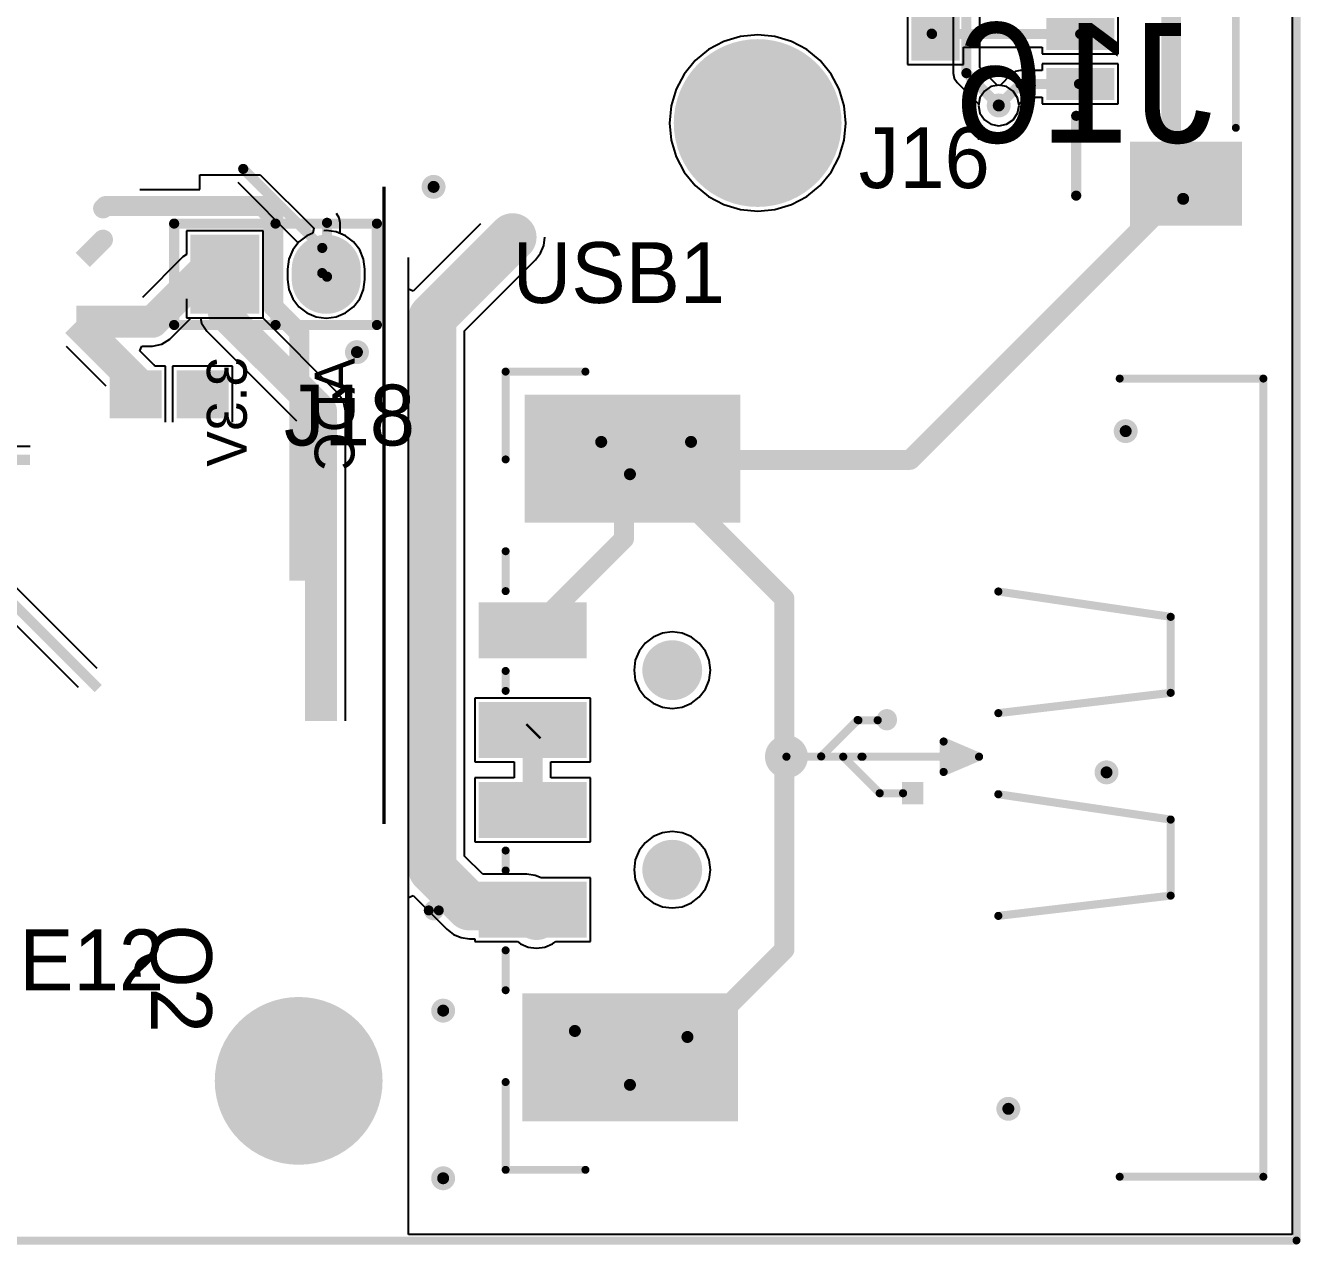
# Model space of a CAD drawing. Extents: x 65.4 to 145.6, y 116.1 to 196.3.
# Drawn here: x 113.69 to 145.63, y 116.09 to 146.63 of the extents above; entities that cross this region are included whole.
import ezdxf

# ---------------------------------------------------------------- set-up
doc = ezdxf.new("R2010")
doc.units = 0
doc.header["$MEASUREMENT"] = 0
doc.layers.get('0').update_dxf_attribs({"linetype": 'CONTINUOUS'})
for name, color, linetype in [('BOTTOMLAYER', 5, 'CONTINUOUS'), ('BOTTOMOVERLAY', 54, 'CONTINUOUS'), ('BOTTOMSOLDER', 6, 'CONTINUOUS'), ('MECHANICAL1', 6, 'CONTINUOUS'), ('MULTILAYER', 9, 'CONTINUOUS'), ('PADHOLELAYER', 156, 'CONTINUOUS'), ('TOPLAYER', 1, 'CONTINUOUS'), ('TOPOVERLAY', 2, 'CONTINUOUS'), ('TOPPASTE', 8, 'CONTINUOUS'), ('TOPSOLDER', 216, 'CONTINUOUS'), ('VIAHOLELAYER', 16, 'CONTINUOUS')]:
    doc.layers.add(name, color=color, linetype=linetype)

# ---------------------------------------------------------------- blocks, each defined once
blk = doc.blocks.new('0603_RES_2')
at = {"layer": 'TOPLAYER'}
for points in [[(-1.184, 0.495), (-2.284, 0.495), (-1.184, -0.505), (-2.284, -0.505)], [(0.492, 0.495), (-0.608, 0.495), (0.492, -0.505), (-0.608, -0.505)]]:
    blk.add_solid(points, dxfattribs=at)
at = {"layer": 'TOPPASTE'}
for points in [[(-1.184, 0.495), (-2.284, 0.495), (-1.184, -0.505), (-2.284, -0.505)], [(0.492, 0.495), (-0.608, 0.495), (0.492, -0.505), (-0.608, -0.505)]]:
    blk.add_solid(points, dxfattribs=at)
at = {"layer": 'TOPSOLDER'}
for points in [[(-1.083, 0.597), (-2.386, 0.597), (-1.083, -0.607), (-2.386, -0.607)], [(0.594, 0.597), (-0.709, 0.597), (0.594, -0.607), (-0.709, -0.607)]]:
    blk.add_solid(points, dxfattribs=at)
blk = doc.blocks.new('USB_SMT_55')
at = {"layer": 'BOTTOMLAYER', "const_width": 0.6}
for points in [[(0.7, -5.3, 1), (1.3, -5.3, 1)], [(0.7, -10.3, 1), (1.3, -10.3, 1)]]:
    blk.add_lwpolyline(points, format="xyb", close=True, dxfattribs=at)
at = {"layer": 'BOTTOMSOLDER', "const_width": 0.702}
for points in [[(0.649, -5.3, 1), (1.351, -5.3, 1)], [(0.649, -10.3, 1), (1.351, -10.3, 1)]]:
    blk.add_lwpolyline(points, format="xyb", close=True, dxfattribs=at)
at = {"layer": 'MULTILAYER', "const_width": 0.6}
for points in [[(0.7, -5.3, 1), (1.3, -5.3, 1)], [(0.7, -10.3, 1), (1.3, -10.3, 1)]]:
    blk.add_lwpolyline(points, format="xyb", close=True, dxfattribs=at)
at = {"layer": 'PADHOLELAYER', "const_width": 0.75}
for points in [[(0.625, -5.3, 1), (1.375, -5.3, 1)], [(0.625, -10.3, 1), (1.375, -10.3, 1)]]:
    blk.add_lwpolyline(points, format="xyb", close=True, dxfattribs=at)
at = {"layer": 'TOPLAYER', "const_width": 0.6}
for points in [[(0.7, -5.3, 1), (1.3, -5.3, 1)], [(0.7, -10.3, 1), (1.3, -10.3, 1)]]:
    blk.add_lwpolyline(points, format="xyb", close=True, dxfattribs=at)
at = {"layer": 'TOPLAYER'}
for points in [[(2.6, -1.5), (2.6, 1.5), (-2.6, -1.5), (-2.6, 1.5)], [(-1.25, -4.9), (-1.25, -3.7), (-3.75, -4.9), (-3.75, -3.7)], [(-1.25, -7.4), (-1.25, -6.2), (-3.75, -7.4), (-3.75, -6.2)], [(-1.25, -9.4), (-1.25, -8.2), (-3.75, -9.4), (-3.75, -8.2)], [(-1.25, -11.9), (-1.25, -10.7), (-3.75, -11.9), (-3.75, -10.7)], [(2.547, -16.5), (2.547, -13.5), (-2.653, -16.5), (-2.653, -13.5)]]:
    blk.add_solid(points, dxfattribs=at)
at = {"layer": 'TOPOVERLAY'}
for points, const_width in [([(-3.175, -0.019), (-3.175, 2.181)], 0.2), ([(-3.175, 2.181), (-1.175, 2.181)], 0.2), ([(12.21, 2.007), (15.81, 2.007)], 0.2), ([(15.81, -17.993), (15.81, 2.007)], 0.2), ([(-3.175, -3.319), (-3.175, -2.319)], 0.2), ([(9.169, -3.328), (13.487, -3.963)], 0.203), ([(13.487, -5.868), (13.487, -3.963)], 0.203), ([(-3.175, -5.819), (-3.175, -5.319)], 0.2), ([(9.169, -6.376), (13.487, -5.868)], 0.203), ([(6.375, -6.554), (6.375, -6.529)], 0.508), ([(4.731, -7.461), (5.646, -6.547)], 0.203), ([(5.664, -6.554), (6.147, -6.554)], 0.203), ([(7.798, -7.087), (8.687, -7.468)], 0.203), ([(7.798, -7.849), (7.798, -7.087)], 0.203), ([(7.925, -7.468), (8.306, -7.468)], 0.508), ([(3.861, -7.468), (8.687, -7.468)], 0.203), ([(5.283, -7.468), (6.198, -8.383)], 0.203), ([(5.74, -7.468), (5.766, -7.468)], 0.203), ([(7.798, -7.849), (8.687, -7.468)], 0.203), ([(6.198, -8.383), (6.782, -8.383)], 0.203), ([(9.169, -8.408), (13.487, -9.043)], 0.203), ([(13.487, -10.948), (13.487, -9.043)], 0.203), ([(-3.175, -10.319), (-3.175, -9.819)], 0.2), ([(9.169, -11.456), (13.487, -10.948)], 0.203), ([(-3.175, -13.319), (-3.175, -12.319)], 0.2), ([(-3.175, -17.819), (-3.175, -15.619)], 0.2), ([(-3.175, -17.819), (-1.175, -17.819)], 0.2), ([(12.21, -17.993), (15.81, -17.993)], 0.2)]:
    blk.add_lwpolyline(points, dxfattribs=dict(at, const_width=const_width))
for points, const_width in [([(-3.225, 2.181, 1), (-3.125, 2.181, 1)], 0.1), ([(-3.225, 2.181, 1), (-3.125, 2.181, 1)], 0.1), ([(-1.225, 2.181, 1), (-1.125, 2.181, 1)], 0.1), ([(12.16, 2.007, 1), (12.26, 2.007, 1)], 0.1), ([(15.76, 2.007, 1), (15.86, 2.007, 1)], 0.1), ([(15.76, 2.007, 1), (15.86, 2.007, 1)], 0.1), ([(-3.225, -0.019, 1), (-3.125, -0.019, 1)], 0.1), ([(-3.225, -2.319, 1), (-3.125, -2.319, 1)], 0.1), ([(-3.225, -3.319, 1), (-3.125, -3.319, 1)], 0.1), ([(9.119, -3.328, 1), (9.22, -3.328, 1)], 0.102), ([(13.437, -3.963, 1), (13.538, -3.963, 1)], 0.102), ([(13.437, -3.963, 1), (13.538, -3.963, 1)], 0.102), ([(-3.225, -5.319, 1), (-3.125, -5.319, 1)], 0.1), ([(-3.225, -5.819, 1), (-3.125, -5.819, 1)], 0.1), ([(13.437, -5.868, 1), (13.538, -5.868, 1)], 0.102), ([(13.437, -5.868, 1), (13.538, -5.868, 1)], 0.102), ([(6.248, -6.529, 1), (6.502, -6.529, 1)], 0.254), ([(6.248, -6.554, 1), (6.502, -6.554, 1)], 0.254), ([(9.119, -6.376, 1), (9.22, -6.376, 1)], 0.102), ([(5.595, -6.547, 1), (5.696, -6.547, 1)], 0.102), ([(5.613, -6.554, 1), (5.715, -6.554, 1)], 0.102), ([(6.096, -6.554, 1), (6.198, -6.554, 1)], 0.102), ([(4.145, -7.468, 1), (3.577, -7.468, 1)], 0.508), ([(7.747, -7.087, 1), (7.849, -7.087, 1)], 0.102), ([(7.747, -7.087, 1), (7.849, -7.087, 1)], 0.102), ([(3.45, -7.468, 1), (3.704, -7.468, 1)], 0.254), ([(4.018, -7.468, 1), (4.272, -7.468, 1)], 0.254), ([(7.798, -7.468, 1), (8.052, -7.468, 1)], 0.254), ([(8.179, -7.468, 1), (8.433, -7.468, 1)], 0.254), ([(3.81, -7.468, 1), (3.912, -7.468, 1)], 0.102), ([(4.68, -7.461, 1), (4.782, -7.461, 1)], 0.102), ([(5.232, -7.468, 1), (5.334, -7.468, 1)], 0.102), ([(5.69, -7.468, 1), (5.791, -7.468, 1)], 0.102), ([(5.715, -7.468, 1), (5.817, -7.468, 1)], 0.102), ([(8.636, -7.468, 1), (8.738, -7.468, 1)], 0.102), ([(8.636, -7.468, 1), (8.738, -7.468, 1)], 0.102), ([(8.636, -7.468, 1), (8.738, -7.468, 1)], 0.102), ([(7.747, -7.849, 1), (7.849, -7.849, 1)], 0.102), ([(7.747, -7.849, 1), (7.849, -7.849, 1)], 0.102), ([(6.147, -8.383, 1), (6.248, -8.383, 1)], 0.102), ([(6.147, -8.383, 1), (6.248, -8.383, 1)], 0.102), ([(6.731, -8.383, 1), (6.833, -8.383, 1)], 0.102), ([(9.119, -8.408, 1), (9.22, -8.408, 1)], 0.102), ([(13.437, -9.043, 1), (13.538, -9.043, 1)], 0.102), ([(13.437, -9.043, 1), (13.538, -9.043, 1)], 0.102), ([(-3.225, -9.819, 1), (-3.125, -9.819, 1)], 0.1), ([(-3.225, -10.319, 1), (-3.125, -10.319, 1)], 0.1), ([(13.437, -10.948, 1), (13.538, -10.948, 1)], 0.102), ([(13.437, -10.948, 1), (13.538, -10.948, 1)], 0.102), ([(-4.85, -11.319, 1), (-5.1, -11.319, 1)], 0.25), ([(-5.163, -11.319, 1), (-5.038, -11.319, 1)], 0.125), ([(-4.912, -11.319, 1), (-4.788, -11.319, 1)], 0.125), ([(9.119, -11.456, 1), (9.22, -11.456, 1)], 0.102), ([(-3.225, -12.319, 1), (-3.125, -12.319, 1)], 0.1), ([(-3.225, -13.319, 1), (-3.125, -13.319, 1)], 0.1), ([(-3.225, -15.619, 1), (-3.125, -15.619, 1)], 0.1), ([(-3.225, -17.819, 1), (-3.125, -17.819, 1)], 0.1), ([(-3.225, -17.819, 1), (-3.125, -17.819, 1)], 0.1), ([(-1.225, -17.819, 1), (-1.125, -17.819, 1)], 0.1), ([(12.16, -17.993, 1), (12.26, -17.993, 1)], 0.1), ([(15.76, -17.993, 1), (15.86, -17.993, 1)], 0.1), ([(15.76, -17.993, 1), (15.86, -17.993, 1)], 0.1)]:
    blk.add_lwpolyline(points, format="xyb", close=True, dxfattribs=dict(at, const_width=const_width))
blk.add_solid([(7.29, -8.662), (7.29, -8.103), (6.756, -8.662), (6.756, -8.103)], dxfattribs=at)
at = {"layer": 'TOPPASTE'}
for points in [[(2.6, -1.5), (2.6, 1.5), (-2.6, -1.5), (-2.6, 1.5)], [(-1.25, -4.9), (-1.25, -3.7), (-3.75, -4.9), (-3.75, -3.7)], [(-1.25, -7.4), (-1.25, -6.2), (-3.75, -7.4), (-3.75, -6.2)], [(-1.25, -9.4), (-1.25, -8.2), (-3.75, -9.4), (-3.75, -8.2)], [(-1.25, -11.9), (-1.25, -10.7), (-3.75, -11.9), (-3.75, -10.7)], [(2.547, -16.5), (2.547, -13.5), (-2.653, -16.5), (-2.653, -13.5)]]:
    blk.add_solid(points, dxfattribs=at)
at = {"layer": 'TOPSOLDER', "const_width": 0.702}
for points in [[(0.649, -5.3, 1), (1.351, -5.3, 1)], [(0.649, -10.3, 1), (1.351, -10.3, 1)]]:
    blk.add_lwpolyline(points, format="xyb", close=True, dxfattribs=at)
at = {"layer": 'TOPSOLDER'}
for points in [[(2.702, -1.602), (2.702, 1.602), (-2.702, -1.602), (-2.702, 1.602)], [(-1.148, -5.002), (-1.148, -3.598), (-3.852, -5.002), (-3.852, -3.598)], [(-1.148, -7.502), (-1.148, -6.098), (-3.852, -7.502), (-3.852, -6.098)], [(-1.148, -9.502), (-1.148, -8.098), (-3.852, -9.502), (-3.852, -8.098)], [(-1.148, -12.002), (-1.148, -10.598), (-3.852, -12.002), (-3.852, -10.598)], [(2.649, -16.602), (2.649, -13.398), (-2.755, -16.602), (-2.755, -13.398)]]:
    blk.add_solid(points, dxfattribs=at)
blk = doc.blocks.new('SMT2PIN_69')
at = {"layer": 'TOPLAYER'}
for points in [[(-0.32, -0.83), (0.28, -0.83), (-0.32, 0.67), (0.28, 0.67)], [(0.93, -0.83), (1.53, -0.83), (0.93, 0.67), (1.53, 0.67)], [(-3.47, -4.03), (-1.57, -4.03), (-3.47, -1.43), (-1.57, -1.43)], [(2.78, -4.03), (4.68, -4.03), (2.78, -1.43), (4.68, -1.43)]]:
    blk.add_solid(points, dxfattribs=at)
at = {"layer": 'TOPOVERLAY'}
for points, const_width in [([(-2.82, 0.02), (-0.82, 0.02)], 0.254), ([(2.08, 0.02), (4.48, 0.02)], 0.254), ([(-1.12, -3.98), (2.28, -3.98)], 0.2)]:
    blk.add_lwpolyline(points, dxfattribs=dict(at, const_width=const_width))
for points, const_width in [([(-2.883, 0.02, 1), (-2.756, 0.02, 1)], 0.127), ([(-0.883, 0.02, 1), (-0.756, 0.02, 1)], 0.127), ([(2.016, 0.02, 1), (2.143, 0.02, 1)], 0.127), ([(4.416, 0.02, 1), (4.543, 0.02, 1)], 0.127), ([(-1.17, -3.98, 1), (-1.07, -3.98, 1)], 0.1), ([(2.23, -3.98, 1), (2.33, -3.98, 1)], 0.1)]:
    blk.add_lwpolyline(points, format="xyb", close=True, dxfattribs=dict(at, const_width=const_width))
at = {"layer": 'TOPPASTE'}
for points in [[(-0.32, -0.83), (0.28, -0.83), (-0.32, 0.67), (0.28, 0.67)], [(0.93, -0.83), (1.53, -0.83), (0.93, 0.67), (1.53, 0.67)], [(-3.47, -4.03), (-1.57, -4.03), (-3.47, -1.43), (-1.57, -1.43)], [(2.78, -4.03), (4.68, -4.03), (2.78, -1.43), (4.68, -1.43)]]:
    blk.add_solid(points, dxfattribs=at)
at = {"layer": 'TOPSOLDER'}
for points in [[(-0.422, -0.932), (0.382, -0.932), (-0.422, 0.772), (0.382, 0.772)], [(0.828, -0.932), (1.632, -0.932), (0.828, 0.772), (1.632, 0.772)], [(-3.572, -4.132), (-1.468, -4.132), (-3.572, -1.328), (-1.468, -1.328)], [(2.678, -4.132), (4.782, -4.132), (2.678, -1.328), (4.782, -1.328)]]:
    blk.add_solid(points, dxfattribs=at)
blk = doc.blocks.new('0603_RES_104')
at = {"layer": 'TOPLAYER'}
for points in [[(-1.184, 0.495), (-2.284, 0.495), (-1.184, -0.505), (-2.284, -0.505)], [(0.492, 0.495), (-0.608, 0.495), (0.492, -0.505), (-0.608, -0.505)]]:
    blk.add_solid(points, dxfattribs=at)
at = {"layer": 'TOPPASTE'}
for points in [[(-1.184, 0.495), (-2.284, 0.495), (-1.184, -0.505), (-2.284, -0.505)], [(0.492, 0.495), (-0.608, 0.495), (0.492, -0.505), (-0.608, -0.505)]]:
    blk.add_solid(points, dxfattribs=at)
at = {"layer": 'TOPSOLDER'}
for points in [[(-1.083, 0.597), (-2.386, 0.597), (-1.083, -0.607), (-2.386, -0.607)], [(0.594, 0.597), (-0.709, 0.597), (0.594, -0.607), (-0.709, -0.607)]]:
    blk.add_solid(points, dxfattribs=at)
blk = doc.blocks.new('___2_115')
at = {"layer": 'BOTTOMLAYER', "const_width": 1.524}
blk.add_lwpolyline([(1.27, 0.127), (1.27, -0.127)], dxfattribs=at)
at = {"layer": 'BOTTOMLAYER', "const_width": 0.762}
for points in [[(0.889, 0.127, 1), (1.651, 0.127, 1)], [(0.889, -0.127, 1), (1.651, -0.127, 1)]]:
    blk.add_lwpolyline(points, format="xyb", close=True, dxfattribs=at)
at = {"layer": 'BOTTOMLAYER'}
blk.add_solid([(-2.032, -0.889), (-0.508, -0.889), (-2.032, 0.889), (-0.508, 0.889)], dxfattribs=at)
at = {"layer": 'BOTTOMSOLDER', "const_width": 1.7272}
blk.add_lwpolyline([(1.27, 0.127), (1.27, -0.127)], dxfattribs=at)
at = {"layer": 'BOTTOMSOLDER', "const_width": 0.8636}
for points in [[(0.8382, 0.127, 1), (1.7018, 0.127, 1)], [(0.8382, -0.127, 1), (1.7018, -0.127, 1)]]:
    blk.add_lwpolyline(points, format="xyb", close=True, dxfattribs=at)
at = {"layer": 'BOTTOMSOLDER'}
blk.add_solid([(-2.1336, -0.9906), (-0.4064, -0.9906), (-2.1336, 0.9906), (-0.4064, 0.9906)], dxfattribs=at)
at = {"layer": 'MULTILAYER', "const_width": 1.524}
blk.add_lwpolyline([(1.27, 0.127), (1.27, -0.127)], dxfattribs=at)
at = {"layer": 'MULTILAYER', "const_width": 0.762}
for points in [[(0.889, 0.127, 1), (1.651, 0.127, 1)], [(0.889, -0.127, 1), (1.651, -0.127, 1)]]:
    blk.add_lwpolyline(points, format="xyb", close=True, dxfattribs=at)
at = {"layer": 'MULTILAYER'}
blk.add_solid([(-2.032, -0.889), (-0.508, -0.889), (-2.032, 0.889), (-0.508, 0.889)], dxfattribs=at)
at = {"layer": 'PADHOLELAYER', "const_width": 0.4064}
for points in [[(-1.4732, 0, 1), (-1.0668, 0, 1)], [(1.0668, 0, 1), (1.4732, 0, 1)]]:
    blk.add_lwpolyline(points, format="xyb", close=True, dxfattribs=at)
at = {"layer": 'TOPLAYER', "const_width": 1.524}
blk.add_lwpolyline([(1.27, 0.127), (1.27, -0.127)], dxfattribs=at)
at = {"layer": 'TOPLAYER', "const_width": 0.762}
for points in [[(0.889, 0.127, 1), (1.651, 0.127, 1)], [(0.889, -0.127, 1), (1.651, -0.127, 1)]]:
    blk.add_lwpolyline(points, format="xyb", close=True, dxfattribs=at)
at = {"layer": 'TOPLAYER'}
blk.add_solid([(-2.032, -0.889), (-0.508, -0.889), (-2.032, 0.889), (-0.508, 0.889)], dxfattribs=at)
at = {"layer": 'TOPOVERLAY', "const_width": 0.254}
for points in [[(-2.54, -1.27), (-2.54, 1.27)], [(-2.54, 1.27), (2.54, 1.27)], [(0, -1.27), (0, 1.27)], [(2.54, -1.27), (2.54, 1.27)], [(-2.54, -1.27), (2.54, -1.27)]]:
    blk.add_lwpolyline(points, dxfattribs=at)
at = {"layer": 'TOPOVERLAY', "const_width": 0.127}
for points in [[(-2.6035, 1.27, 1), (-2.4765, 1.27, 1)], [(-2.6035, 1.27, 1), (-2.4765, 1.27, 1)], [(-0.0635, 1.27, 1), (0.0635, 1.27, 1)], [(2.4765, 1.27, 1), (2.6035, 1.27, 1)], [(2.4765, 1.27, 1), (2.6035, 1.27, 1)], [(-2.6035, -1.27, 1), (-2.4765, -1.27, 1)], [(-2.6035, -1.27, 1), (-2.4765, -1.27, 1)], [(-0.0635, -1.27, 1), (0.0635, -1.27, 1)], [(2.4765, -1.27, 1), (2.6035, -1.27, 1)], [(2.4765, -1.27, 1), (2.6035, -1.27, 1)]]:
    blk.add_lwpolyline(points, format="xyb", close=True, dxfattribs=at)
at = {"layer": 'TOPSOLDER', "const_width": 1.7272}
blk.add_lwpolyline([(1.27, 0.127), (1.27, -0.127)], dxfattribs=at)
at = {"layer": 'TOPSOLDER', "const_width": 0.8636}
for points in [[(0.8382, 0.127, 1), (1.7018, 0.127, 1)], [(0.8382, -0.127, 1), (1.7018, -0.127, 1)]]:
    blk.add_lwpolyline(points, format="xyb", close=True, dxfattribs=at)
at = {"layer": 'TOPSOLDER'}
blk.add_solid([(-2.1336, -0.9906), (-0.4064, -0.9906), (-2.1336, 0.9906), (-0.4064, 0.9906)], dxfattribs=at)

msp = doc.modelspace()

# ---------------------------------------------------------------- linework, layer by layer
at = {"layer": 'BOTTOMLAYER'}
for p, q in [((145.422, 196.076), (145.422, 116.666)), ((136.929, 153.188), (136.929, 145.436)), ((137.595, 145.574), (137.595, 153.326)), ((131.601, 146.354), (131.186, 146.228)), ((132.032, 146.397), (131.601, 146.354)), ((132.463, 146.354), (132.032, 146.397)), ((132.878, 146.228), (132.463, 146.354)), ((130.804, 146.024), (130.469, 145.749)), ((131.186, 146.228), (130.804, 146.024)), ((133.26, 146.024), (132.878, 146.228)), ((133.595, 145.749), (133.26, 146.024)), ((130.469, 145.749), (130.194, 145.414)), ((133.87, 145.414), (133.595, 145.749)), ((130.194, 145.414), (129.99, 145.032)), ((134.074, 145.032), (133.87, 145.414)), ((136.929, 145.436), (136.954, 145.308)), ((138.04, 145.129), (137.595, 145.574)), ((129.99, 145.032), (129.864, 144.617)), ((134.2, 144.617), (134.074, 145.032)), ((136.954, 145.308), (137.026, 145.2)), ((137.026, 145.2), (137.026, 145.2)), ((137.026, 145.2), (137.026, 145.2)), ((137.026, 145.2), (137.569, 144.658)), ((138.072, 145.136), (138.04, 145.129)), ((138.267, 145.097), (138.072, 145.136)), ((138.432, 144.986), (138.267, 145.097)), ((138.543, 144.821), (138.432, 144.986)), ((138.582, 144.626), (138.543, 144.821)), ((129.864, 144.617), (129.821, 144.186)), ((134.243, 144.186), (134.2, 144.617)), ((137.569, 144.658), (137.562, 144.626)), ((137.562, 144.626), (137.601, 144.431)), ((137.601, 144.431), (137.712, 144.266)), ((138.432, 144.266), (138.543, 144.431)), ((138.543, 144.431), (138.582, 144.626)), ((129.821, 144.186), (129.864, 143.755)), ((134.2, 143.755), (134.243, 144.186)), ((137.712, 144.266), (137.877, 144.155)), ((137.877, 144.155), (138.072, 144.116)), ((138.072, 144.116), (138.267, 144.155)), ((138.267, 144.155), (138.432, 144.266)), ((129.864, 143.755), (129.99, 143.34)), ((134.074, 143.34), (134.2, 143.755)), ((129.99, 143.34), (130.194, 142.958)), ((133.87, 142.958), (134.074, 143.34)), ((130.194, 142.958), (130.469, 142.623)), ((133.595, 142.623), (133.87, 142.958)), ((119.004, 142.703), (120.519, 141.187)), ((122.682, 142.586), (122.682, 139.556)), ((130.469, 142.623), (130.804, 142.348)), ((133.26, 142.348), (133.595, 142.623)), ((130.804, 142.348), (131.186, 142.144)), ((132.878, 142.144), (133.26, 142.348)), ((131.186, 142.144), (131.601, 142.018)), ((131.601, 142.018), (132.032, 141.975)), ((132.032, 141.975), (132.463, 142.018)), ((132.463, 142.018), (132.878, 142.144)), ((119.644, 141.485), (117.72, 141.485)), ((117.72, 141.485), (117.72, 141.008)), ((119.644, 139.307), (119.644, 141.485)), ((121.222, 141.493), (121.164, 141.486)), ((121.473, 141.46), (121.222, 141.493)), ((121.707, 141.363), (121.473, 141.46)), ((121.908, 141.209), (121.707, 141.363)), ((122.062, 141.008), (121.908, 141.209)), ((120.382, 141.008), (120.285, 140.774)), ((120.519, 141.187), (120.382, 141.008)), ((122.159, 140.774), (122.062, 141.008)), ((120.285, 140.774), (120.252, 140.523)), ((122.192, 140.523), (122.159, 140.774)), ((123.282, 116.336), (123.282, 140.816)), ((120.252, 140.523), (120.252, 140.269)), ((120.252, 140.269), (120.285, 140.018)), ((122.159, 140.018), (122.192, 140.269)), ((122.192, 140.269), (122.192, 140.523)), ((120.285, 140.018), (120.382, 139.784)), ((122.062, 139.784), (122.159, 140.018)), ((117.72, 139.784), (117.72, 139.307)), ((120.382, 139.784), (120.536, 139.583)), ((121.908, 139.583), (122.062, 139.784)), ((117.72, 139.307), (118.07, 139.307)), ((118.07, 139.307), (118.097, 139.172)), ((119.639, 139.294), (119.644, 139.307)), ((121.525, 137.409), (119.639, 139.294)), ((119.644, 139.307), (119.644, 139.307)), ((119.644, 139.307), (119.644, 139.307)), ((120.536, 139.583), (120.737, 139.429)), ((120.737, 139.429), (120.971, 139.332)), ((120.971, 139.332), (121.222, 139.299)), ((121.222, 139.299), (121.473, 139.332)), ((121.473, 139.332), (121.707, 139.429)), ((121.707, 139.429), (121.908, 139.583)), ((122.682, 139.556), (122.682, 126.626)), ((118.097, 139.172), (118.229, 138.973)), ((118.229, 138.973), (120.48, 136.723)), ((121.657, 137.21), (121.525, 137.409)), ((121.704, 136.976), (121.657, 137.21)), ((121.704, 129.206), (121.704, 136.976)), ((113.802, 136.079), (100.512, 136.079)), ((115.48, 130.519), (111.338, 134.662)), ((110.964, 134.093), (115.009, 130.048)), ((129.413, 131.306), (129.214, 131.154)), ((129.644, 131.402), (129.413, 131.306)), ((129.892, 131.434), (129.644, 131.402)), ((130.14, 131.402), (129.892, 131.434)), ((130.371, 131.306), (130.14, 131.402)), ((130.57, 131.154), (130.371, 131.306)), ((129.214, 131.154), (129.062, 130.955)), ((130.722, 130.955), (130.57, 131.154)), ((128.966, 130.724), (128.934, 130.476)), ((129.062, 130.955), (128.966, 130.724)), ((130.818, 130.724), (130.722, 130.955)), ((130.85, 130.476), (130.818, 130.724)), ((128.934, 130.476), (128.966, 130.228)), ((130.818, 130.228), (130.85, 130.476)), ((128.966, 130.228), (129.062, 129.997)), ((130.722, 129.997), (130.818, 130.228)), ((129.062, 129.997), (129.214, 129.798)), ((129.214, 129.798), (129.413, 129.646)), ((130.371, 129.646), (130.57, 129.798)), ((130.57, 129.798), (130.722, 129.997)), ((129.413, 129.646), (129.644, 129.55)), ((129.644, 129.55), (129.892, 129.518)), ((129.892, 129.518), (130.14, 129.55)), ((130.14, 129.55), (130.371, 129.646)), ((129.413, 126.306), (129.214, 126.154)), ((129.644, 126.402), (129.413, 126.306)), ((129.892, 126.434), (129.644, 126.402)), ((130.14, 126.402), (129.892, 126.434)), ((130.371, 126.306), (130.14, 126.402)), ((130.57, 126.154), (130.371, 126.306)), ((129.062, 125.955), (128.966, 125.724)), ((129.214, 126.154), (129.062, 125.955)), ((130.722, 125.955), (130.57, 126.154)), ((130.818, 125.724), (130.722, 125.955)), ((128.966, 125.724), (128.934, 125.476)), ((130.85, 125.476), (130.818, 125.724)), ((128.934, 125.476), (128.966, 125.228)), ((128.966, 125.228), (129.062, 124.997)), ((130.722, 124.997), (130.818, 125.228)), ((130.818, 125.228), (130.85, 125.476)), ((129.062, 124.997), (129.214, 124.798)), ((130.57, 124.798), (130.722, 124.997)), ((129.214, 124.798), (129.413, 124.646)), ((129.413, 124.646), (129.644, 124.55)), ((130.14, 124.55), (130.371, 124.646)), ((130.371, 124.646), (130.57, 124.798)), ((129.644, 124.55), (129.892, 124.518)), ((129.892, 124.518), (130.14, 124.55)), ((145.422, 116.666), (145.422, 116.336)), ((145.422, 116.336), (123.282, 116.336))]:
    msp.add_line(p, q, dxfattribs=at)
for points, const_width in [([(137.262, 145.436), (137.262, 153.326)], 0.254), ([(137.262, 145.436), (138.072, 144.626)], 0.254), ([(119.142, 143.036), (121.122, 141.056)], 0.254), ([(118.662, 140.396), (118.662, 140.576)], 0.8), ([(121.122, 140.426), (121.122, 141.056)], 0.254), ([(118.662, 140.396), (118.682, 140.396)], 0.8), ([(118.662, 139.406), (118.662, 140.396)], 0.8), ([(118.662, 139.406), (121.092, 136.976)], 0.8), ([(121.092, 129.206), (121.092, 136.976)], 0.8), ([(100.512, 135.746), (113.802, 135.746)], 0.254), ([(111.102, 134.426), (115.512, 130.016)], 0.254)]:
    msp.add_lwpolyline(points, dxfattribs=dict(at, const_width=const_width))
for points, const_width in [([(131.032, 144.186, 1), (133.032, 144.186, 1)], 2), ([(137.198, 145.436, 1), (137.325, 145.436, 1)], 0.127), ([(137.198, 145.436, 1), (137.325, 145.436, 1)], 0.127), ([(137.922, 144.626, 1), (138.222, 144.626, 1)], 0.3), ([(138.008, 144.626, 1), (138.135, 144.626, 1)], 0.127), ([(119.079, 143.036, 1), (119.206, 143.036, 1)], 0.127), ([(119.079, 143.036, 1), (119.206, 143.036, 1)], 0.127), ([(123.762, 142.586, 1), (124.062, 142.586, 1)], 0.3), ([(142.542, 142.286, 1), (142.842, 142.286, 1)], 0.3), ([(118.462, 140.576, 1), (118.862, 140.576, 1)], 0.4), ([(121.059, 141.056, 1), (121.186, 141.056, 1)], 0.127), ([(121.059, 141.056, 1), (121.186, 141.056, 1)], 0.127), ([(118.462, 140.396, 1), (118.862, 140.396, 1)], 0.4), ([(118.462, 140.396, 1), (118.862, 140.396, 1)], 0.4), ([(118.462, 140.396, 1), (118.862, 140.396, 1)], 0.4), ([(118.462, 140.396, 1), (118.862, 140.396, 1)], 0.4), ([(118.482, 140.396, 1), (118.882, 140.396, 1)], 0.4), ([(121.059, 140.426, 1), (121.186, 140.426, 1)], 0.127), ([(118.462, 139.406, 1), (118.862, 139.406, 1)], 0.4), ([(118.462, 139.406, 1), (118.862, 139.406, 1)], 0.4), ([(121.842, 138.446, 1), (122.142, 138.446, 1)], 0.3), ([(120.892, 136.976, 1), (121.292, 136.976, 1)], 0.4), ([(120.892, 136.976, 1), (121.292, 136.976, 1)], 0.4), ([(141.102, 136.466, 1), (141.402, 136.466, 1)], 0.3), ([(127.962, 136.196, 1), (128.262, 136.196, 1)], 0.3), ([(130.212, 136.196, 1), (130.512, 136.196, 1)], 0.3), ([(128.682, 135.386, 1), (128.982, 135.386, 1)], 0.3), ([(140.622, 127.916, 1), (140.922, 127.916, 1)], 0.3), ([(119.532, 120.186, 1), (121.532, 120.186, 1)], 2), ([(124.002, 121.946, 1), (124.302, 121.946, 1)], 0.3), ([(127.302, 121.436, 1), (127.602, 121.436, 1)], 0.3), ([(130.122, 121.286, 1), (130.422, 121.286, 1)], 0.3), ([(128.682, 120.086, 1), (128.982, 120.086, 1)], 0.3), ([(138.162, 119.486, 1), (138.462, 119.486, 1)], 0.3), ([(124.002, 117.746, 1), (124.302, 117.746, 1)], 0.3)]:
    msp.add_lwpolyline(points, format="xyb", close=True, dxfattribs=dict(at, const_width=const_width))
at = {"layer": 'BOTTOMSOLDER', "const_width": 2.102}
for points in [[(130.981, 144.186, 1), (133.083, 144.186, 1)], [(119.481, 120.186, 1), (121.583, 120.186, 1)]]:
    msp.add_lwpolyline(points, format="xyb", close=True, dxfattribs=at)
at = {"layer": 'MECHANICAL1', "const_width": 0.2}
for points in [[(145.532, 116.186), (145.532, 196.186)], [(65.532, 116.186), (145.532, 116.186)]]:
    msp.add_lwpolyline(points, dxfattribs=at)
at = {"layer": 'MECHANICAL1', "const_width": 0.1}
msp.add_lwpolyline([(145.482, 116.186, 1), (145.582, 116.186, 1)], format="xyb", close=True, dxfattribs=at)
msp.add_lwpolyline([(145.482, 116.186, 1), (145.582, 116.186, 1)], format="xyb", close=True, dxfattribs=at)
at = {"layer": 'MULTILAYER'}
for points, const_width in [([(131.032, 144.186, 1), (133.032, 144.186, 1)], 2), ([(137.922, 144.626, 1), (138.222, 144.626, 1)], 0.3), ([(123.762, 142.586, 1), (124.062, 142.586, 1)], 0.3), ([(142.542, 142.286, 1), (142.842, 142.286, 1)], 0.3), ([(121.842, 138.446, 1), (122.142, 138.446, 1)], 0.3), ([(141.102, 136.466, 1), (141.402, 136.466, 1)], 0.3), ([(127.962, 136.196, 1), (128.262, 136.196, 1)], 0.3), ([(130.212, 136.196, 1), (130.512, 136.196, 1)], 0.3), ([(128.682, 135.386, 1), (128.982, 135.386, 1)], 0.3), ([(140.622, 127.916, 1), (140.922, 127.916, 1)], 0.3), ([(119.532, 120.186, 1), (121.532, 120.186, 1)], 2), ([(124.002, 121.946, 1), (124.302, 121.946, 1)], 0.3), ([(127.302, 121.436, 1), (127.602, 121.436, 1)], 0.3), ([(130.122, 121.286, 1), (130.422, 121.286, 1)], 0.3), ([(128.682, 120.086, 1), (128.982, 120.086, 1)], 0.3), ([(138.162, 119.486, 1), (138.462, 119.486, 1)], 0.3), ([(124.002, 117.746, 1), (124.302, 117.746, 1)], 0.3)]:
    msp.add_lwpolyline(points, format="xyb", close=True, dxfattribs=dict(at, const_width=const_width))
at = {"layer": 'TOPLAYER'}
for p, q in [((145.422, 196.076), (145.422, 116.666)), ((135.787, 147.152), (135.787, 145.652)), ((141.062, 145.916), (141.062, 146.916)), ((131.601, 146.354), (131.186, 146.228)), ((132.032, 146.397), (131.601, 146.354)), ((132.463, 146.354), (132.032, 146.397)), ((132.878, 146.228), (132.463, 146.354)), ((130.804, 146.024), (130.469, 145.749)), ((131.186, 146.228), (130.804, 146.024)), ((133.26, 146.024), (132.878, 146.228)), ((133.595, 145.749), (133.26, 146.024)), ((137.187, 145.652), (137.187, 146.083)), ((137.187, 146.083), (139.162, 146.083)), ((139.162, 146.083), (139.162, 145.916)), ((130.469, 145.749), (130.194, 145.414)), ((133.87, 145.414), (133.595, 145.749)), ((139.162, 145.916), (141.062, 145.916)), ((141.062, 145.666), (139.162, 145.666)), ((139.162, 145.666), (139.162, 145.499)), ((141.062, 144.666), (141.062, 145.666)), ((130.194, 145.414), (129.99, 145.032)), ((134.074, 145.032), (133.87, 145.414)), ((135.787, 145.652), (137.187, 145.652)), ((138.376, 145.402), (138.104, 145.129)), ((138.484, 145.474), (138.376, 145.402)), ((138.612, 145.499), (138.484, 145.474)), ((139.162, 145.499), (138.612, 145.499)), ((129.99, 145.032), (129.864, 144.617)), ((134.2, 144.617), (134.074, 145.032)), ((137.877, 145.097), (137.712, 144.986)), ((138.072, 145.136), (137.877, 145.097)), ((138.104, 145.129), (138.072, 145.136)), ((137.601, 144.821), (137.562, 144.626)), ((137.712, 144.986), (137.601, 144.821)), ((138.575, 144.658), (138.75, 144.833)), ((138.75, 144.833), (139.162, 144.833)), ((139.162, 144.833), (139.162, 144.666)), ((129.864, 144.617), (129.821, 144.186)), ((134.243, 144.186), (134.2, 144.617)), ((137.562, 144.626), (137.601, 144.431)), ((137.601, 144.431), (137.712, 144.266)), ((138.432, 144.266), (138.543, 144.431)), ((138.543, 144.431), (138.582, 144.626)), ((138.582, 144.626), (138.575, 144.658)), ((139.162, 144.666), (141.062, 144.666)), ((129.821, 144.186), (129.864, 143.755)), ((134.2, 143.755), (134.243, 144.186)), ((137.712, 144.266), (137.877, 144.155)), ((137.877, 144.155), (138.072, 144.116)), ((138.072, 144.116), (138.267, 144.155)), ((138.267, 144.155), (138.432, 144.266)), ((129.864, 143.755), (129.99, 143.34)), ((134.074, 143.34), (134.2, 143.755)), ((129.99, 143.34), (130.194, 142.958)), ((133.87, 142.958), (134.074, 143.34)), ((118.056, 142.521), (118.056, 142.888)), ((118.056, 142.888), (119.569, 142.888)), ((119.569, 142.888), (120.908, 141.548)), ((130.194, 142.958), (130.469, 142.623)), ((133.595, 142.623), (133.87, 142.958)), ((116.556, 142.521), (118.056, 142.521)), ((122.652, 142.586), (122.652, 139.556)), ((130.469, 142.623), (130.804, 142.348)), ((133.26, 142.348), (133.595, 142.623)), ((130.804, 142.348), (131.186, 142.144)), ((132.878, 142.144), (133.26, 142.348)), ((121.55, 141.814), (121.478, 141.922)), ((131.186, 142.144), (131.601, 142.018)), ((131.601, 142.018), (132.032, 141.975)), ((132.032, 141.975), (132.463, 142.018)), ((132.463, 142.018), (132.878, 142.144)), ((120.908, 141.548), (120.883, 141.424)), ((121.575, 141.686), (121.55, 141.814)), ((121.575, 141.418), (121.575, 141.686)), ((125.085, 141.66), (123.399, 139.974)), ((119.644, 141.485), (117.72, 141.485)), ((117.72, 141.485), (117.72, 140.889)), ((119.644, 139.307), (119.644, 141.485)), ((120.536, 141.209), (120.382, 141.008)), ((120.737, 141.363), (120.536, 141.209)), ((120.883, 141.424), (120.737, 141.363)), ((121.707, 141.363), (121.575, 141.418)), ((121.908, 141.209), (121.707, 141.363)), ((122.062, 141.008), (121.908, 141.209)), ((126.671, 141.117), (126.699, 141.326)), ((117.72, 140.889), (117.629, 140.829)), ((120.382, 141.008), (120.285, 140.774)), ((122.159, 140.774), (122.062, 141.008)), ((126.463, 140.755), (126.591, 140.923)), ((126.591, 140.923), (126.671, 141.117)), ((126.671, 141.117), (126.671, 141.117)), ((126.671, 141.117), (126.671, 141.117)), ((126.671, 141.117), (126.671, 141.117)), ((117.629, 140.829), (116.619, 139.818)), ((120.285, 140.774), (120.252, 140.523)), ((122.192, 140.523), (122.159, 140.774)), ((123.282, 140.023), (123.282, 140.816)), ((124.689, 138.982), (126.463, 140.755)), ((120.252, 140.523), (120.252, 140.269)), ((120.252, 140.269), (120.285, 140.018)), ((122.159, 140.018), (122.192, 140.269)), ((122.192, 140.269), (122.192, 140.523)), ((120.285, 140.018), (120.382, 139.784)), ((122.062, 139.784), (122.159, 140.018)), ((123.399, 139.974), (123.282, 140.023)), ((120.382, 139.784), (120.536, 139.583)), ((121.908, 139.583), (122.062, 139.784)), ((117.305, 138.773), (117.838, 139.307)), ((117.838, 139.307), (119.644, 139.307)), ((120.536, 139.583), (120.737, 139.429)), ((120.737, 139.429), (120.971, 139.332)), ((120.971, 139.332), (121.222, 139.299)), ((121.222, 139.299), (121.473, 139.332)), ((121.473, 139.332), (121.707, 139.429)), ((121.707, 139.429), (121.908, 139.583)), ((122.652, 139.556), (122.652, 126.626)), ((124.689, 125.82), (124.689, 138.982)), ((116.872, 138.594), (117.106, 138.641)), ((117.106, 138.641), (117.305, 138.773)), ((114.709, 138.594), (115.698, 137.605)), ((116.556, 138.477), (116.605, 138.594)), ((116.905, 138.129), (116.556, 138.477)), ((116.605, 138.594), (116.872, 138.594)), ((116.929, 138.091), (116.905, 138.129)), ((117.198, 138.091), (116.929, 138.091)), ((117.198, 136.691), (117.198, 138.091)), ((118.874, 138.091), (117.374, 138.091)), ((117.374, 138.091), (117.374, 136.691)), ((118.874, 136.691), (118.874, 138.091)), ((129.413, 131.306), (129.214, 131.154)), ((129.644, 131.402), (129.413, 131.306)), ((129.892, 131.434), (129.644, 131.402)), ((130.14, 131.402), (129.892, 131.434)), ((130.371, 131.306), (130.14, 131.402)), ((130.57, 131.154), (130.371, 131.306)), ((129.214, 131.154), (129.062, 130.955)), ((130.722, 130.955), (130.57, 131.154)), ((128.966, 130.724), (128.934, 130.476)), ((129.062, 130.955), (128.966, 130.724)), ((130.818, 130.724), (130.722, 130.955)), ((130.85, 130.476), (130.818, 130.724)), ((128.934, 130.476), (128.966, 130.228)), ((130.818, 130.228), (130.85, 130.476)), ((128.966, 130.228), (129.062, 129.997)), ((130.722, 129.997), (130.818, 130.228)), ((127.842, 129.776), (124.942, 129.776)), ((124.942, 129.776), (124.942, 128.176)), ((127.842, 128.176), (127.842, 129.776)), ((129.062, 129.997), (129.214, 129.798)), ((129.214, 129.798), (129.413, 129.646)), ((130.371, 129.646), (130.57, 129.798)), ((130.57, 129.798), (130.722, 129.997)), ((129.413, 129.646), (129.644, 129.55)), ((129.644, 129.55), (129.892, 129.518)), ((129.892, 129.518), (130.14, 129.55)), ((130.14, 129.55), (130.371, 129.646)), ((124.942, 128.176), (125.933, 128.176)), ((125.933, 128.176), (125.933, 127.776)), ((126.851, 127.776), (126.851, 128.176)), ((126.851, 128.176), (127.842, 128.176)), ((125.933, 127.776), (124.942, 127.776)), ((124.942, 127.776), (124.942, 126.176)), ((127.842, 127.776), (126.851, 127.776)), ((127.842, 126.176), (127.842, 127.776)), ((129.413, 126.306), (129.214, 126.154)), ((129.644, 126.402), (129.413, 126.306)), ((129.892, 126.434), (129.644, 126.402)), ((130.14, 126.402), (129.892, 126.434)), ((130.371, 126.306), (130.14, 126.402)), ((130.57, 126.154), (130.371, 126.306)), ((124.942, 126.176), (127.842, 126.176)), ((129.062, 125.955), (128.966, 125.724)), ((129.214, 126.154), (129.062, 125.955)), ((130.722, 125.955), (130.57, 126.154)), ((130.818, 125.724), (130.722, 125.955)), ((125.146, 125.363), (124.689, 125.82)), ((128.966, 125.724), (128.934, 125.476)), ((130.85, 125.476), (130.818, 125.724)), ((126.252, 125.363), (125.146, 125.363)), ((126.461, 125.335), (126.252, 125.363)), ((126.604, 125.276), (126.461, 125.335)), ((127.842, 125.276), (126.604, 125.276)), ((127.842, 123.676), (127.842, 125.276)), ((128.934, 125.476), (128.966, 125.228)), ((128.966, 125.228), (129.062, 124.997)), ((130.722, 124.997), (130.818, 125.228)), ((130.818, 125.228), (130.85, 125.476)), ((129.062, 124.997), (129.214, 124.798)), ((130.57, 124.798), (130.722, 124.997)), ((123.282, 124.779), (123.399, 124.828)), ((123.282, 116.336), (123.282, 124.779)), ((123.399, 124.828), (124.241, 123.985)), ((129.214, 124.798), (129.413, 124.646)), ((129.413, 124.646), (129.644, 124.55)), ((130.14, 124.55), (130.371, 124.646)), ((130.371, 124.646), (130.57, 124.798)), ((129.644, 124.55), (129.892, 124.518)), ((129.892, 124.518), (130.14, 124.55)), ((124.241, 123.985), (124.409, 123.857)), ((124.409, 123.857), (124.603, 123.777)), ((124.603, 123.777), (124.812, 123.749)), ((124.812, 123.749), (124.942, 123.749)), ((124.942, 123.749), (124.942, 123.676)), ((124.942, 123.676), (126.012, 123.676)), ((126.012, 123.676), (126.089, 123.617)), ((126.895, 123.617), (126.972, 123.676)), ((126.972, 123.676), (127.842, 123.676)), ((126.089, 123.617), (126.283, 123.537)), ((126.283, 123.537), (126.492, 123.509)), ((126.492, 123.509), (126.701, 123.537)), ((126.701, 123.537), (126.895, 123.617)), ((145.422, 116.666), (145.422, 116.336)), ((145.422, 116.336), (123.282, 116.336))]:
    msp.add_line(p, q, dxfattribs=at)
for points, const_width in [([(142.392, 142.976), (142.392, 193.676)], 0.5), ([(136.392, 146.426), (136.402, 146.416)], 0.254), ([(136.402, 146.416), (140.112, 146.416)], 0.254), ([(138.072, 144.626), (138.612, 145.166)], 0.254), ([(138.612, 145.166), (140.082, 145.166)], 0.254), ([(142.392, 142.976), (142.662, 142.706)], 0.5), ([(135.852, 135.746), (142.662, 142.556)], 0.5), ([(142.662, 142.556), (142.662, 142.706)], 0.5), ([(115.632, 142.046), (115.692, 142.106)], 0.5), ([(115.692, 142.106), (119.622, 142.106)], 0.5), ([(119.622, 142.106), (119.897, 141.831)], 0.5), ([(119.897, 139.581), (119.897, 141.831)], 0.5), ([(123.882, 139.316), (125.892, 141.326)], 1.2), ([(115.122, 140.756), (115.63, 141.264)], 0.5), ([(121.242, 140.336), (121.242, 141.686)], 0.254), ([(116.872, 139.206), (118.062, 140.396)], 0.8), ([(118.062, 140.396), (118.662, 140.396)], 0.8), ([(123.882, 125.486), (123.882, 139.316)], 1.2), ([(114.962, 139.206), (116.872, 139.206)], 0.8), ([(114.962, 139.206), (116.472, 137.696)], 0.8), ([(119.897, 139.581), (120.552, 138.926)], 0.5), ([(120.552, 132.716), (120.552, 138.926)], 0.5), ([(128.682, 133.766), (128.682, 135.926)], 0.5), ([(129.042, 135.926), (129.222, 135.746)], 0.5), ([(129.162, 135.746), (129.222, 135.746)], 0.5), ([(129.222, 135.746), (135.852, 135.746)], 0.5), ([(129.222, 135.746), (132.702, 132.266)], 0.5), ([(126.392, 131.476), (128.682, 133.766)], 0.5), ([(132.702, 123.476), (132.702, 132.266)], 0.5), ([(126.392, 128.926), (126.432, 128.966)], 0.5), ([(126.392, 126.976), (126.392, 128.926)], 0.5), ([(123.882, 125.486), (124.812, 124.556)], 1.2), ([(124.812, 124.556), (126.252, 124.556)], 1.2), ([(126.252, 124.556), (126.492, 124.316)], 1.2), ([(130.002, 120.776), (132.702, 123.476)], 0.5), ([(128.839, 120.776), (130.002, 120.776)], 0.5)]:
    msp.add_lwpolyline(points, dxfattribs=dict(at, const_width=const_width))
for points, const_width in [([(136.329, 146.426, 1), (136.456, 146.426, 1)], 0.127), ([(136.338, 146.416, 1), (136.465, 146.416, 1)], 0.127), ([(136.338, 146.416, 1), (136.465, 146.416, 1)], 0.127), ([(140.049, 146.416, 1), (140.176, 146.416, 1)], 0.127), ([(131.032, 144.186, 1), (133.032, 144.186, 1)], 2), ([(138.549, 145.166, 1), (138.676, 145.166, 1)], 0.127), ([(138.549, 145.166, 1), (138.676, 145.166, 1)], 0.127), ([(140.019, 145.166, 1), (140.146, 145.166, 1)], 0.127), ([(137.922, 144.626, 1), (138.222, 144.626, 1)], 0.3), ([(138.008, 144.626, 1), (138.135, 144.626, 1)], 0.127), ([(142.267, 142.976, 1), (142.517, 142.976, 1)], 0.25), ([(142.267, 142.976, 1), (142.517, 142.976, 1)], 0.25), ([(123.762, 142.586, 1), (124.062, 142.586, 1)], 0.3), ([(142.537, 142.706, 1), (142.787, 142.706, 1)], 0.25), ([(142.537, 142.706, 1), (142.787, 142.706, 1)], 0.25), ([(142.537, 142.556, 1), (142.787, 142.556, 1)], 0.25), ([(142.537, 142.556, 1), (142.787, 142.556, 1)], 0.25), ([(142.542, 142.286, 1), (142.842, 142.286, 1)], 0.3), ([(115.507, 142.046, 1), (115.757, 142.046, 1)], 0.25), ([(115.567, 142.106, 1), (115.817, 142.106, 1)], 0.25), ([(115.567, 142.106, 1), (115.817, 142.106, 1)], 0.25), ([(119.497, 142.106, 1), (119.747, 142.106, 1)], 0.25), ([(119.497, 142.106, 1), (119.747, 142.106, 1)], 0.25), ([(119.772, 141.831, 1), (120.022, 141.831, 1)], 0.25), ([(119.772, 141.831, 1), (120.022, 141.831, 1)], 0.25), ([(125.592, 141.326, 1), (126.192, 141.326, 1)], 0.6), ([(125.592, 141.326, 1), (126.192, 141.326, 1)], 0.6), ([(115.505, 141.264, 1), (115.755, 141.264, 1)], 0.25), ([(115.505, 141.264, 1), (115.755, 141.264, 1)], 0.25), ([(121.179, 141.686, 1), (121.306, 141.686, 1)], 0.127), ([(121.179, 141.686, 1), (121.306, 141.686, 1)], 0.127), ([(117.862, 140.396, 1), (118.262, 140.396, 1)], 0.4), ([(117.862, 140.396, 1), (118.262, 140.396, 1)], 0.4), ([(118.462, 140.396, 1), (118.862, 140.396, 1)], 0.4), ([(121.179, 140.336, 1), (121.306, 140.336, 1)], 0.127), ([(123.582, 139.316, 1), (124.182, 139.316, 1)], 0.6), ([(123.582, 139.316, 1), (124.182, 139.316, 1)], 0.6), ([(116.672, 139.206, 1), (117.072, 139.206, 1)], 0.4), ([(116.672, 139.206, 1), (117.072, 139.206, 1)], 0.4), ([(119.772, 139.581, 1), (120.022, 139.581, 1)], 0.25), ([(119.772, 139.581, 1), (120.022, 139.581, 1)], 0.25), ([(120.427, 138.926, 1), (120.677, 138.926, 1)], 0.25), ([(120.427, 138.926, 1), (120.677, 138.926, 1)], 0.25), ([(121.842, 138.446, 1), (122.142, 138.446, 1)], 0.3), ([(116.272, 137.696, 1), (116.672, 137.696, 1)], 0.4), ([(116.272, 137.696, 1), (116.672, 137.696, 1)], 0.4), ([(141.102, 136.466, 1), (141.402, 136.466, 1)], 0.3), ([(127.962, 136.196, 1), (128.262, 136.196, 1)], 0.3), ([(130.212, 136.196, 1), (130.512, 136.196, 1)], 0.3), ([(128.557, 135.926, 1), (128.807, 135.926, 1)], 0.25), ([(128.917, 135.926, 1), (129.167, 135.926, 1)], 0.25), ([(129.037, 135.746, 1), (129.287, 135.746, 1)], 0.25), ([(129.097, 135.746, 1), (129.347, 135.746, 1)], 0.25), ([(129.097, 135.746, 1), (129.347, 135.746, 1)], 0.25), ([(129.097, 135.746, 1), (129.347, 135.746, 1)], 0.25), ([(129.097, 135.746, 1), (129.347, 135.746, 1)], 0.25), ([(135.727, 135.746, 1), (135.977, 135.746, 1)], 0.25), ([(135.727, 135.746, 1), (135.977, 135.746, 1)], 0.25), ([(128.682, 135.386, 1), (128.982, 135.386, 1)], 0.3), ([(128.557, 133.766, 1), (128.807, 133.766, 1)], 0.25), ([(128.557, 133.766, 1), (128.807, 133.766, 1)], 0.25), ([(132.577, 132.266, 1), (132.827, 132.266, 1)], 0.25), ([(132.577, 132.266, 1), (132.827, 132.266, 1)], 0.25), ([(126.267, 131.476, 1), (126.517, 131.476, 1)], 0.25), ([(126.267, 128.926, 1), (126.517, 128.926, 1)], 0.25), ([(126.267, 128.926, 1), (126.517, 128.926, 1)], 0.25), ([(126.307, 128.966, 1), (126.557, 128.966, 1)], 0.25), ([(140.622, 127.916, 1), (140.922, 127.916, 1)], 0.3), ([(126.267, 126.976, 1), (126.517, 126.976, 1)], 0.25), ([(123.582, 125.486, 1), (124.182, 125.486, 1)], 0.6), ([(123.582, 125.486, 1), (124.182, 125.486, 1)], 0.6), ([(124.512, 124.556, 1), (125.112, 124.556, 1)], 0.6), ([(124.512, 124.556, 1), (125.112, 124.556, 1)], 0.6), ([(125.952, 124.556, 1), (126.552, 124.556, 1)], 0.6), ([(125.952, 124.556, 1), (126.552, 124.556, 1)], 0.6), ([(126.192, 124.316, 1), (126.792, 124.316, 1)], 0.6), ([(132.577, 123.476, 1), (132.827, 123.476, 1)], 0.25), ([(132.577, 123.476, 1), (132.827, 123.476, 1)], 0.25), ([(119.532, 120.186, 1), (121.532, 120.186, 1)], 2), ([(124.002, 121.946, 1), (124.302, 121.946, 1)], 0.3), ([(127.302, 121.436, 1), (127.602, 121.436, 1)], 0.3), ([(130.122, 121.286, 1), (130.422, 121.286, 1)], 0.3), ([(128.714, 120.776, 1), (128.964, 120.776, 1)], 0.25), ([(129.877, 120.776, 1), (130.127, 120.776, 1)], 0.25), ([(129.877, 120.776, 1), (130.127, 120.776, 1)], 0.25), ([(128.682, 120.086, 1), (128.982, 120.086, 1)], 0.3), ([(138.162, 119.486, 1), (138.462, 119.486, 1)], 0.3), ([(124.002, 117.746, 1), (124.302, 117.746, 1)], 0.3)]:
    msp.add_lwpolyline(points, format="xyb", close=True, dxfattribs=dict(at, const_width=const_width))
at = {"layer": 'TOPSOLDER', "const_width": 2.102}
for points in [[(130.981, 144.186, 1), (133.083, 144.186, 1)], [(119.481, 120.186, 1), (121.583, 120.186, 1)]]:
    msp.add_lwpolyline(points, format="xyb", close=True, dxfattribs=at)
at = {"layer": 'VIAHOLELAYER'}
for points, const_width in [([(131.232, 144.186, 1), (132.832, 144.186, 1)], 1.6), ([(137.997, 144.626, 1), (138.147, 144.626, 1)], 0.15), ([(123.837, 142.586, 1), (123.987, 142.586, 1)], 0.15), ([(142.617, 142.286, 1), (142.767, 142.286, 1)], 0.15), ([(121.917, 138.446, 1), (122.067, 138.446, 1)], 0.15), ([(141.177, 136.466, 1), (141.327, 136.466, 1)], 0.15), ([(128.037, 136.196, 1), (128.187, 136.196, 1)], 0.15), ([(130.287, 136.196, 1), (130.437, 136.196, 1)], 0.15), ([(128.757, 135.386, 1), (128.907, 135.386, 1)], 0.15), ([(140.697, 127.916, 1), (140.847, 127.916, 1)], 0.15), ([(124.077, 121.946, 1), (124.227, 121.946, 1)], 0.15), ([(119.732, 120.186, 1), (121.332, 120.186, 1)], 1.6), ([(127.377, 121.436, 1), (127.527, 121.436, 1)], 0.15), ([(130.197, 121.286, 1), (130.347, 121.286, 1)], 0.15), ([(128.757, 120.086, 1), (128.907, 120.086, 1)], 0.15), ([(138.237, 119.486, 1), (138.387, 119.486, 1)], 0.15), ([(124.077, 117.746, 1), (124.227, 117.746, 1)], 0.15)]:
    msp.add_lwpolyline(points, format="xyb", close=True, dxfattribs=dict(at, const_width=const_width))

# ---------------------------------------------------------------- block references
at = {"rotation": 90}
for name, p in [('SMT2PIN_69', (140.032, 145.186)), ('0603_RES_2', (136.482, 148.136))]:
    msp.add_blockref(name, p, dxfattribs=at)
for name, p in [('___2_115', (119.952, 140.396)), ('USB_SMT_55', (128.892, 135.776)), ('0603_RES_104', (118.182, 137.396))]:
    msp.add_blockref(name, p)

# ---------------------------------------------------------------- texts
at = {"layer": 'BOTTOMOVERLAY', "text_generation_flag": 2}
for s, height, rotation, p in [('J16', 3, 360, (143.442, 143.696)), ('3.3V', 1, 90, (119.232, 138.326)), ('ADC', 1, 90, (121.932, 138.296))]:
    msp.add_text(s, height=height, rotation=rotation, dxfattribs=at).set_placement(p)
at = {"layer": 'TOPOVERLAY'}
for s, p in [('J16', (134.562, 142.556)), ('USB1', (125.892, 139.676))]:
    msp.add_text(s, height=1.524, dxfattribs=at).set_placement(p)
for s, rotation, p in [('J18', 360, (120.162, 136.106)), ('RE12', 360, (112.062, 122.456)), ('Q2', 270, (116.832, 124.106))]:
    msp.add_text(s, height=1.524, rotation=rotation, dxfattribs=at).set_placement(p)

doc.saveas('drawing.dxf')
